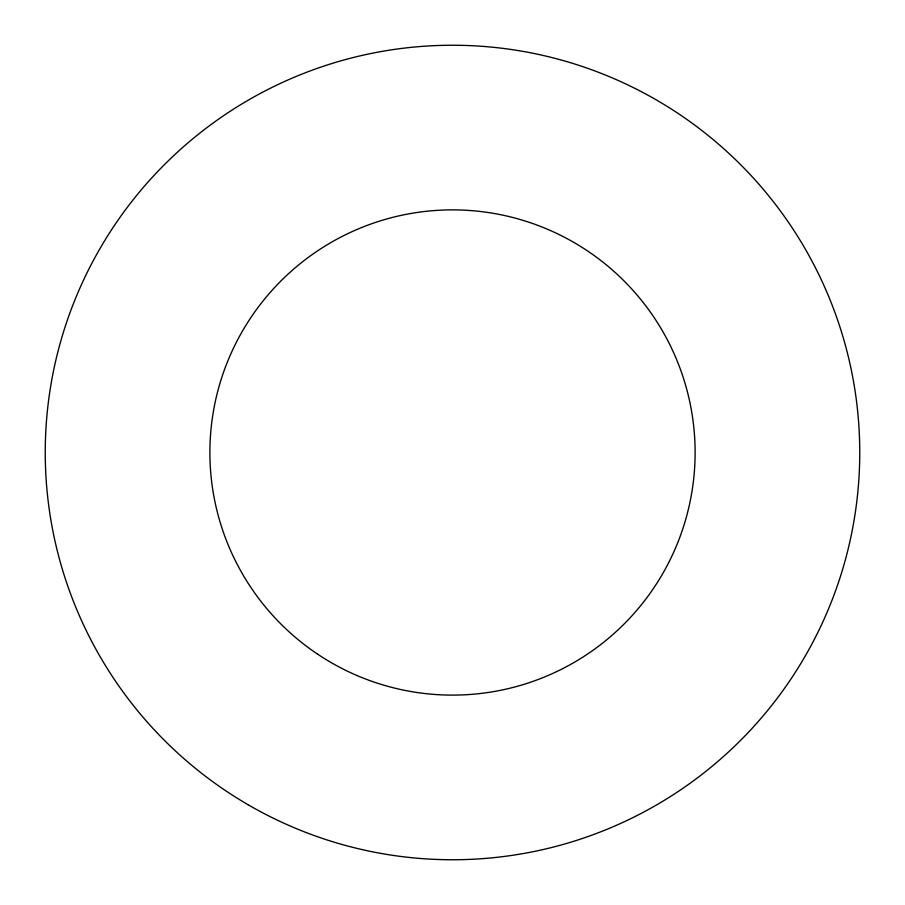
<?xml version="1.0" encoding="UTF-8"?>
<svg xmlns="http://www.w3.org/2000/svg" width="905" height="905" viewBox="0 0 905 905"><rect width="100%" height="100%" fill="white"/><g stroke="black" fill="none" stroke-linecap="round" stroke-linejoin="round"><path stroke-width="1.36" d="M317.712 654.225A242.619 242.619 0 0 0 694.599 468.371A242.619 242.619 0 0 0 345.19 234.904A242.619 242.619 0 0 0 317.712 654.225M247.959 804.658A407.25 407.25 0 0 0 859.75 453.563A407.25 407.25 0 0 0 249.791 99.279A407.25 407.25 0 0 0 247.959 804.658"/></g></svg>
